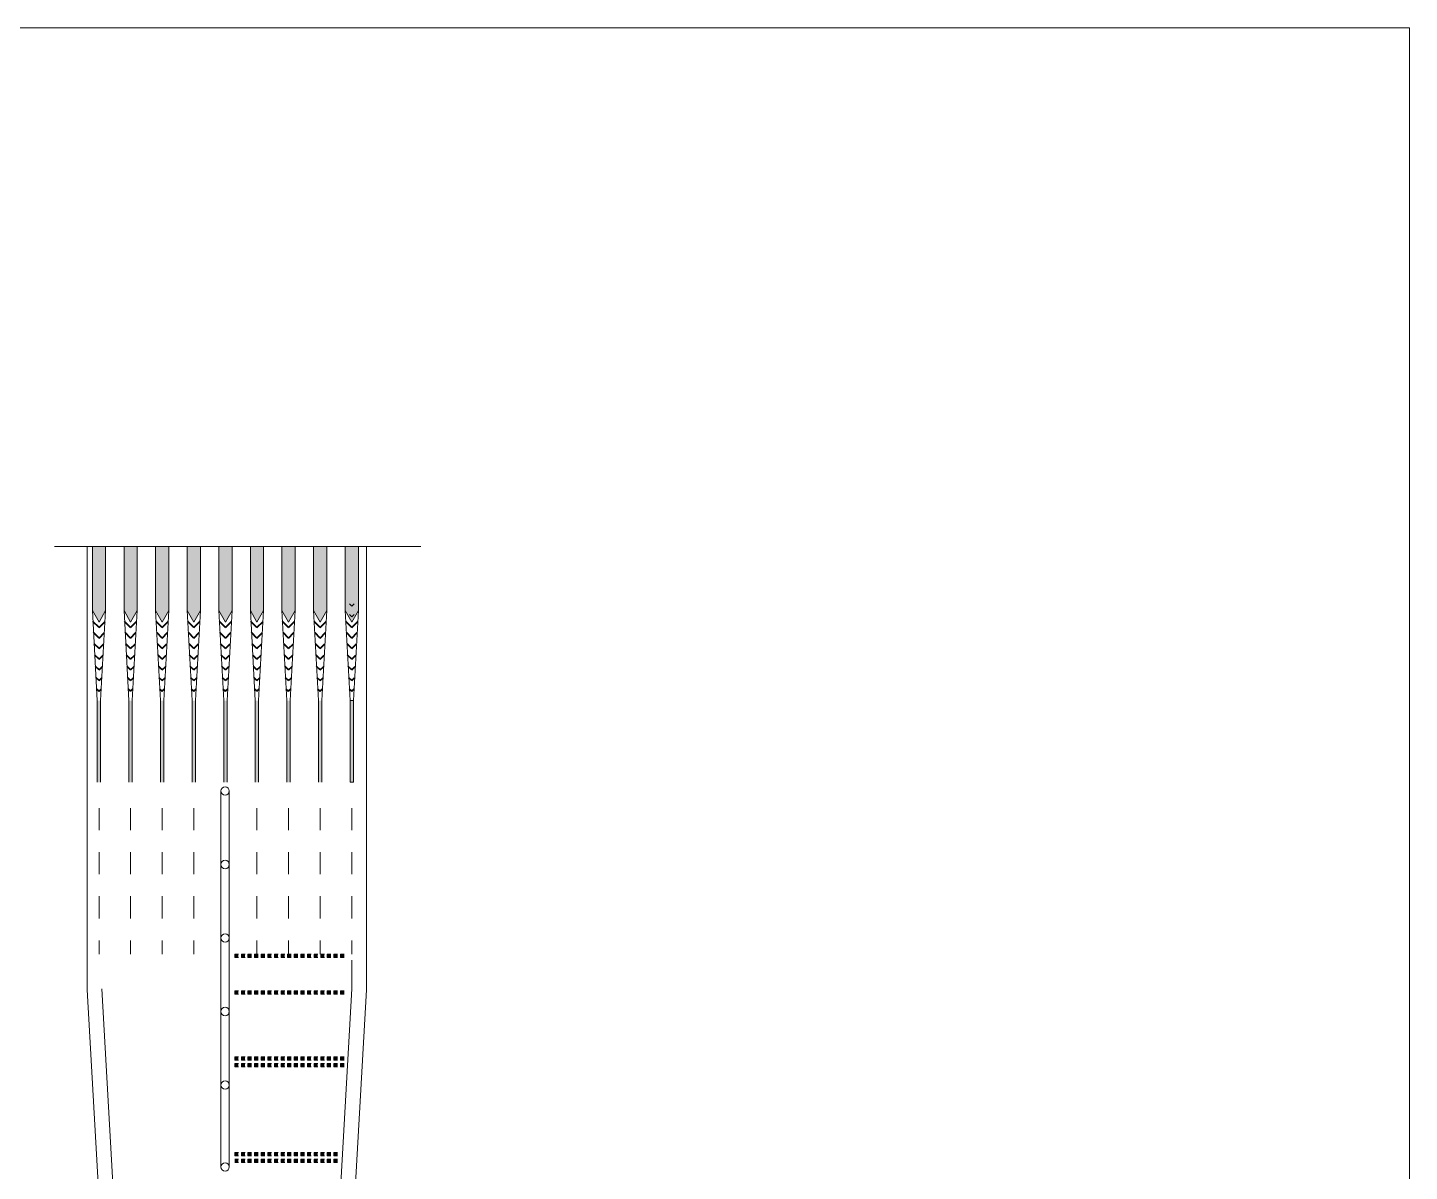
# Model space of a CAD drawing. Header units: millimetres. Extents: x 1182829 to 1183704, y -71582 to -71209.
# Drawn here: x 1183516.3 to 1183704.3, y -71404.4 to -71248.9 of the extents above; entities that cross this region are included whole.
import ezdxf

# ---------------------------------------------------------------- set-up
doc = ezdxf.new("R2010")
doc.units = ezdxf.units.MM
doc.layers.get('0').update_dxf_attribs({"lineweight": 9})

msp = doc.modelspace()

# ---------------------------------------------------------------- hatches: boundary and pattern name
h = msp.add_hatch(color=0)
h.paths.add_polyline_path([(1183526.87, -71319.43), (1183525.07, -71319.43), (1183525.07, -71328.13), (1183525.97, -71329.75), (1183526.87, -71328.13)])
h.paths.add_polyline_path([(1183531.17, -71319.43), (1183529.37, -71319.43), (1183529.37, -71328.13), (1183530.27, -71329.75), (1183531.17, -71328.13)])
h.paths.add_polyline_path([(1183535.47, -71319.43), (1183533.67, -71319.43), (1183533.67, -71328.13), (1183534.57, -71329.75), (1183535.47, -71328.13)])
h.paths.add_polyline_path([(1183539.77, -71319.43), (1183537.97, -71319.43), (1183537.97, -71328.13), (1183538.87, -71329.75), (1183539.77, -71328.13)])
h.paths.add_polyline_path([(1183544.07, -71319.43), (1183542.27, -71319.43), (1183542.27, -71328.13), (1183543.17, -71329.75), (1183544.07, -71328.13)])
h.paths.add_polyline_path([(1183548.37, -71319.43), (1183546.57, -71319.43), (1183546.57, -71328.13), (1183547.47, -71329.75), (1183548.37, -71328.13)])
h.paths.add_polyline_path([(1183552.67, -71319.43), (1183550.87, -71319.43), (1183550.87, -71328.13), (1183551.77, -71329.75), (1183552.67, -71328.13)])
h.paths.add_polyline_path([(1183556.97, -71319.43), (1183555.17, -71319.43), (1183555.17, -71328.13), (1183556.07, -71329.75), (1183556.97, -71328.13)])
h.paths.add_polyline_path([(1183561.27, -71319.43), (1183559.47, -71319.43), (1183559.47, -71328.13), (1183560.37, -71329.75), (1183561.27, -71328.13)])
for points in [[(1183525.74, -71351.51), (1183525.74, -71340.41), (1183526.19, -71340.41), (1183526.19, -71351.51)], [(1183530.04, -71351.51), (1183530.04, -71340.41), (1183530.49, -71340.41), (1183530.49, -71351.51)], [(1183534.34, -71351.51), (1183534.34, -71340.41), (1183534.79, -71340.41), (1183534.79, -71351.51)], [(1183538.64, -71351.51), (1183538.64, -71340.41), (1183539.09, -71340.41), (1183539.09, -71351.51)], [(1183542.94, -71351.51), (1183542.94, -71340.41), (1183543.39, -71340.41), (1183543.39, -71351.51)], [(1183547.24, -71351.51), (1183547.24, -71340.41), (1183547.69, -71340.41), (1183547.69, -71351.51)], [(1183551.54, -71351.51), (1183551.54, -71340.41), (1183551.99, -71340.41), (1183551.99, -71351.51)], [(1183555.84, -71351.51), (1183555.84, -71340.41), (1183556.29, -71340.41), (1183556.29, -71351.51)], [(1183560.14, -71351.51), (1183560.14, -71340.41), (1183560.59, -71340.41), (1183560.59, -71351.51)], [(1183544.94, -71374.89), (1183544.44, -71374.89), (1183544.44, -71375.34), (1183544.94, -71375.34)], [(1183545.84, -71374.89), (1183545.34, -71374.89), (1183545.34, -71375.34), (1183545.84, -71375.34)], [(1183546.74, -71374.89), (1183546.24, -71374.89), (1183546.24, -71375.34), (1183546.74, -71375.34)], [(1183547.64, -71374.89), (1183547.14, -71374.89), (1183547.14, -71375.34), (1183547.64, -71375.34)], [(1183548.54, -71374.89), (1183548.04, -71374.89), (1183548.04, -71375.34), (1183548.54, -71375.34)], [(1183549.44, -71374.89), (1183548.94, -71374.89), (1183548.94, -71375.34), (1183549.44, -71375.34)], [(1183550.34, -71374.89), (1183549.84, -71374.89), (1183549.84, -71375.34), (1183550.34, -71375.34)], [(1183551.24, -71374.89), (1183550.74, -71374.89), (1183550.74, -71375.34), (1183551.24, -71375.34)], [(1183552.14, -71374.89), (1183551.64, -71374.89), (1183551.64, -71375.34), (1183552.14, -71375.34)], [(1183553.04, -71374.89), (1183552.54, -71374.89), (1183552.54, -71375.34), (1183553.04, -71375.34)], [(1183553.94, -71374.89), (1183553.44, -71374.89), (1183553.44, -71375.34), (1183553.94, -71375.34)], [(1183554.84, -71374.89), (1183554.34, -71374.89), (1183554.34, -71375.34), (1183554.84, -71375.34)], [(1183555.74, -71374.89), (1183555.24, -71374.89), (1183555.24, -71375.34), (1183555.74, -71375.34)], [(1183556.64, -71374.89), (1183556.14, -71374.89), (1183556.14, -71375.34), (1183556.64, -71375.34)], [(1183557.54, -71374.89), (1183557.04, -71374.89), (1183557.04, -71375.34), (1183557.54, -71375.34)], [(1183558.44, -71374.89), (1183557.94, -71374.89), (1183557.94, -71375.34), (1183558.44, -71375.34)], [(1183559.34, -71374.89), (1183558.84, -71374.89), (1183558.84, -71375.34), (1183559.34, -71375.34)], [(1183544.94, -71379.89), (1183544.44, -71379.89), (1183544.44, -71380.34), (1183544.94, -71380.34)], [(1183545.84, -71379.89), (1183545.34, -71379.89), (1183545.34, -71380.34), (1183545.84, -71380.34)], [(1183546.74, -71379.89), (1183546.24, -71379.89), (1183546.24, -71380.34), (1183546.74, -71380.34)], [(1183547.64, -71379.89), (1183547.14, -71379.89), (1183547.14, -71380.34), (1183547.64, -71380.34)], [(1183548.54, -71379.89), (1183548.04, -71379.89), (1183548.04, -71380.34), (1183548.54, -71380.34)], [(1183549.44, -71379.89), (1183548.94, -71379.89), (1183548.94, -71380.34), (1183549.44, -71380.34)], [(1183550.34, -71379.89), (1183549.84, -71379.89), (1183549.84, -71380.34), (1183550.34, -71380.34)], [(1183551.24, -71379.89), (1183550.74, -71379.89), (1183550.74, -71380.34), (1183551.24, -71380.34)], [(1183552.14, -71379.89), (1183551.64, -71379.89), (1183551.64, -71380.34), (1183552.14, -71380.34)], [(1183553.04, -71379.89), (1183552.54, -71379.89), (1183552.54, -71380.34), (1183553.04, -71380.34)], [(1183553.94, -71379.89), (1183553.44, -71379.89), (1183553.44, -71380.34), (1183553.94, -71380.34)], [(1183554.84, -71379.89), (1183554.34, -71379.89), (1183554.34, -71380.34), (1183554.84, -71380.34)], [(1183555.74, -71379.89), (1183555.24, -71379.89), (1183555.24, -71380.34), (1183555.74, -71380.34)], [(1183556.64, -71379.89), (1183556.14, -71379.89), (1183556.14, -71380.34), (1183556.64, -71380.34)], [(1183557.54, -71379.89), (1183557.04, -71379.89), (1183557.04, -71380.34), (1183557.54, -71380.34)], [(1183558.44, -71379.89), (1183557.94, -71379.89), (1183557.94, -71380.34), (1183558.44, -71380.34)], [(1183559.34, -71379.89), (1183558.84, -71379.89), (1183558.84, -71380.34), (1183559.34, -71380.34)], [(1183544.94, -71388.89), (1183544.44, -71388.89), (1183544.44, -71389.34), (1183544.94, -71389.34)], [(1183544.94, -71389.79), (1183544.44, -71389.79), (1183544.44, -71390.24), (1183544.94, -71390.24)], [(1183545.84, -71388.89), (1183545.34, -71388.89), (1183545.34, -71389.34), (1183545.84, -71389.34)], [(1183545.84, -71389.79), (1183545.34, -71389.79), (1183545.34, -71390.24), (1183545.84, -71390.24)], [(1183546.74, -71388.89), (1183546.24, -71388.89), (1183546.24, -71389.34), (1183546.74, -71389.34)], [(1183546.74, -71389.79), (1183546.24, -71389.79), (1183546.24, -71390.24), (1183546.74, -71390.24)], [(1183547.64, -71388.89), (1183547.14, -71388.89), (1183547.14, -71389.34), (1183547.64, -71389.34)], [(1183547.64, -71389.79), (1183547.14, -71389.79), (1183547.14, -71390.24), (1183547.64, -71390.24)], [(1183548.54, -71388.89), (1183548.04, -71388.89), (1183548.04, -71389.34), (1183548.54, -71389.34)], [(1183548.54, -71389.79), (1183548.04, -71389.79), (1183548.04, -71390.24), (1183548.54, -71390.24)], [(1183549.44, -71388.89), (1183548.94, -71388.89), (1183548.94, -71389.34), (1183549.44, -71389.34)], [(1183549.44, -71389.79), (1183548.94, -71389.79), (1183548.94, -71390.24), (1183549.44, -71390.24)], [(1183550.34, -71388.89), (1183549.84, -71388.89), (1183549.84, -71389.34), (1183550.34, -71389.34)], [(1183550.34, -71389.79), (1183549.84, -71389.79), (1183549.84, -71390.24), (1183550.34, -71390.24)], [(1183551.24, -71388.89), (1183550.74, -71388.89), (1183550.74, -71389.34), (1183551.24, -71389.34)], [(1183551.24, -71389.79), (1183550.74, -71389.79), (1183550.74, -71390.24), (1183551.24, -71390.24)], [(1183552.14, -71388.89), (1183551.64, -71388.89), (1183551.64, -71389.34), (1183552.14, -71389.34)], [(1183552.14, -71389.79), (1183551.64, -71389.79), (1183551.64, -71390.24), (1183552.14, -71390.24)], [(1183553.04, -71388.89), (1183552.54, -71388.89), (1183552.54, -71389.34), (1183553.04, -71389.34)], [(1183553.04, -71389.79), (1183552.54, -71389.79), (1183552.54, -71390.24), (1183553.04, -71390.24)], [(1183553.94, -71388.89), (1183553.44, -71388.89), (1183553.44, -71389.34), (1183553.94, -71389.34)], [(1183553.94, -71389.79), (1183553.44, -71389.79), (1183553.44, -71390.24), (1183553.94, -71390.24)], [(1183554.84, -71388.89), (1183554.34, -71388.89), (1183554.34, -71389.34), (1183554.84, -71389.34)], [(1183554.84, -71389.79), (1183554.34, -71389.79), (1183554.34, -71390.24), (1183554.84, -71390.24)], [(1183555.74, -71388.89), (1183555.24, -71388.89), (1183555.24, -71389.34), (1183555.74, -71389.34)], [(1183555.74, -71389.79), (1183555.24, -71389.79), (1183555.24, -71390.24), (1183555.74, -71390.24)], [(1183556.64, -71388.89), (1183556.14, -71388.89), (1183556.14, -71389.34), (1183556.64, -71389.34)], [(1183556.64, -71389.79), (1183556.14, -71389.79), (1183556.14, -71390.24), (1183556.64, -71390.24)], [(1183557.54, -71388.89), (1183557.04, -71388.89), (1183557.04, -71389.34), (1183557.54, -71389.34)], [(1183557.54, -71389.79), (1183557.04, -71389.79), (1183557.04, -71390.24), (1183557.54, -71390.24)], [(1183558.44, -71388.89), (1183557.94, -71388.89), (1183557.94, -71389.34), (1183558.44, -71389.34)], [(1183558.44, -71389.79), (1183557.94, -71389.79), (1183557.94, -71390.24), (1183558.44, -71390.24)], [(1183559.34, -71388.89), (1183558.84, -71388.89), (1183558.84, -71389.34), (1183559.34, -71389.34)], [(1183559.34, -71389.79), (1183558.84, -71389.79), (1183558.84, -71390.24), (1183559.34, -71390.24)], [(1183544.94, -71401.89), (1183544.44, -71401.89), (1183544.44, -71402.34), (1183544.94, -71402.34)], [(1183544.94, -71402.79), (1183544.44, -71402.79), (1183544.44, -71403.24), (1183544.94, -71403.24)], [(1183545.84, -71401.89), (1183545.34, -71401.89), (1183545.34, -71402.34), (1183545.84, -71402.34)], [(1183545.84, -71402.79), (1183545.34, -71402.79), (1183545.34, -71403.24), (1183545.84, -71403.24)], [(1183546.74, -71401.89), (1183546.24, -71401.89), (1183546.24, -71402.34), (1183546.74, -71402.34)], [(1183546.74, -71402.79), (1183546.24, -71402.79), (1183546.24, -71403.24), (1183546.74, -71403.24)], [(1183547.64, -71401.89), (1183547.14, -71401.89), (1183547.14, -71402.34), (1183547.64, -71402.34)], [(1183547.64, -71402.79), (1183547.14, -71402.79), (1183547.14, -71403.24), (1183547.64, -71403.24)], [(1183548.54, -71401.89), (1183548.04, -71401.89), (1183548.04, -71402.34), (1183548.54, -71402.34)], [(1183548.54, -71402.79), (1183548.04, -71402.79), (1183548.04, -71403.24), (1183548.54, -71403.24)], [(1183549.44, -71401.89), (1183548.94, -71401.89), (1183548.94, -71402.34), (1183549.44, -71402.34)], [(1183549.44, -71402.79), (1183548.94, -71402.79), (1183548.94, -71403.24), (1183549.44, -71403.24)], [(1183550.34, -71401.89), (1183549.84, -71401.89), (1183549.84, -71402.34), (1183550.34, -71402.34)], [(1183550.34, -71402.79), (1183549.84, -71402.79), (1183549.84, -71403.24), (1183550.34, -71403.24)], [(1183551.24, -71401.89), (1183550.74, -71401.89), (1183550.74, -71402.34), (1183551.24, -71402.34)], [(1183551.24, -71402.79), (1183550.74, -71402.79), (1183550.74, -71403.24), (1183551.24, -71403.24)], [(1183552.14, -71401.89), (1183551.64, -71401.89), (1183551.64, -71402.34), (1183552.14, -71402.34)], [(1183552.14, -71402.79), (1183551.64, -71402.79), (1183551.64, -71403.24), (1183552.14, -71403.24)], [(1183553.04, -71401.89), (1183552.54, -71401.89), (1183552.54, -71402.34), (1183553.04, -71402.34)], [(1183553.04, -71402.79), (1183552.54, -71402.79), (1183552.54, -71403.24), (1183553.04, -71403.24)], [(1183553.94, -71401.89), (1183553.44, -71401.89), (1183553.44, -71402.34), (1183553.94, -71402.34)], [(1183553.94, -71402.79), (1183553.44, -71402.79), (1183553.44, -71403.24), (1183553.94, -71403.24)], [(1183554.84, -71401.89), (1183554.34, -71401.89), (1183554.34, -71402.34), (1183554.84, -71402.34)], [(1183554.84, -71402.79), (1183554.34, -71402.79), (1183554.34, -71403.24), (1183554.84, -71403.24)], [(1183555.74, -71401.89), (1183555.24, -71401.89), (1183555.24, -71402.34), (1183555.74, -71402.34)], [(1183555.74, -71402.79), (1183555.24, -71402.79), (1183555.24, -71403.24), (1183555.74, -71403.24)], [(1183556.64, -71401.89), (1183556.14, -71401.89), (1183556.14, -71402.34), (1183556.64, -71402.34)], [(1183556.64, -71402.79), (1183556.14, -71402.79), (1183556.14, -71403.24), (1183556.64, -71403.24)], [(1183557.54, -71401.89), (1183557.04, -71401.89), (1183557.04, -71402.34), (1183557.54, -71402.34)], [(1183557.54, -71402.79), (1183557.04, -71402.79), (1183557.04, -71403.24), (1183557.54, -71403.24)], [(1183558.44, -71401.89), (1183557.94, -71401.89), (1183557.94, -71402.34), (1183558.44, -71402.34)], [(1183558.44, -71402.79), (1183557.94, -71402.79), (1183557.94, -71403.24), (1183558.44, -71403.24)]]:
    msp.add_hatch(color=0).paths.add_polyline_path(points)

# ---------------------------------------------------------------- linework, layer by layer
at = {"color": 0}
for p, q in [((1183519.92, -71319.43), (1183569.75, -71319.43)), ((1183524.37, -71379.75), (1183524.37, -71319.43)), ((1183525.07, -71328.13), (1183525.07, -71319.43)), ((1183526.87, -71328.13), (1183526.87, -71319.43)), ((1183529.37, -71328.13), (1183529.37, -71319.43)), ((1183531.17, -71328.13), (1183531.17, -71319.43)), ((1183533.67, -71328.13), (1183533.67, -71319.43)), ((1183535.47, -71328.13), (1183535.47, -71319.43)), ((1183537.97, -71328.13), (1183537.97, -71319.43)), ((1183539.77, -71328.13), (1183539.77, -71319.43)), ((1183542.27, -71328.13), (1183542.27, -71319.43)), ((1183544.07, -71328.13), (1183544.07, -71319.43)), ((1183546.57, -71328.13), (1183546.57, -71319.43)), ((1183548.37, -71328.13), (1183548.37, -71319.43)), ((1183550.87, -71328.13), (1183550.87, -71319.43)), ((1183552.67, -71328.13), (1183552.67, -71319.43)), ((1183555.17, -71328.13), (1183555.17, -71319.43)), ((1183556.97, -71328.13), (1183556.97, -71319.43)), ((1183559.47, -71328.13), (1183559.47, -71319.43)), ((1183561.27, -71328.13), (1183561.27, -71319.43)), ((1183562.37, -71379.75), (1183562.37, -71319.43)), ((1183560.37, -71327.54), (1183560.06, -71327.23)), ((1183560.37, -71327.54), (1183560.68, -71327.23)), ((1183525.97, -71329.75), (1183525.07, -71328.13)), ((1183525.97, -71329.75), (1183526.87, -71328.13)), ((1183530.27, -71329.75), (1183529.37, -71328.13)), ((1183530.27, -71329.75), (1183531.17, -71328.13)), ((1183534.57, -71329.75), (1183533.67, -71328.13)), ((1183534.57, -71329.75), (1183535.47, -71328.13)), ((1183538.87, -71329.75), (1183537.97, -71328.13)), ((1183538.87, -71329.75), (1183539.77, -71328.13)), ((1183543.17, -71329.75), (1183542.27, -71328.13)), ((1183543.17, -71329.75), (1183544.07, -71328.13)), ((1183547.47, -71329.75), (1183546.57, -71328.13)), ((1183547.47, -71329.75), (1183548.37, -71328.13)), ((1183551.77, -71329.75), (1183550.87, -71328.13)), ((1183551.77, -71329.75), (1183552.67, -71328.13)), ((1183556.07, -71329.75), (1183555.17, -71328.13)), ((1183556.07, -71329.75), (1183556.97, -71328.13)), ((1183560.37, -71329.75), (1183559.47, -71328.13)), ((1183560.37, -71328.99), (1183560.06, -71328.68)), ((1183560.37, -71329.75), (1183561.27, -71328.13)), ((1183560.37, -71328.99), (1183560.68, -71328.68)), ((1183525.74, -71351.51), (1183525.74, -71340.41)), ((1183526.19, -71351.51), (1183526.19, -71340.41)), ((1183530.04, -71351.51), (1183530.04, -71340.41)), ((1183530.49, -71351.51), (1183530.49, -71340.41)), ((1183534.34, -71351.51), (1183534.34, -71340.41)), ((1183534.79, -71351.51), (1183534.79, -71340.41)), ((1183538.64, -71351.51), (1183538.64, -71340.41)), ((1183539.09, -71351.51), (1183539.09, -71340.41)), ((1183542.94, -71351.51), (1183542.94, -71340.41)), ((1183543.39, -71351.51), (1183543.39, -71340.41)), ((1183547.24, -71351.51), (1183547.24, -71340.41)), ((1183547.69, -71351.51), (1183547.69, -71340.41)), ((1183551.54, -71351.51), (1183551.54, -71340.41)), ((1183551.99, -71351.51), (1183551.99, -71340.41)), ((1183555.84, -71351.51), (1183555.84, -71340.41)), ((1183556.29, -71351.51), (1183556.29, -71340.41)), ((1183560.14, -71351.51), (1183560.14, -71340.41)), ((1183560.14, -71340.41), (1183560.59, -71340.41)), ((1183560.59, -71351.51), (1183560.59, -71340.41)), ((1183560.14, -71351.51), (1183560.59, -71351.51)), ((1183542.56, -71352.7), (1183542.56, -71403.85)), ((1183543.7, -71352.7), (1183543.7, -71403.85)), ((1183525.97, -71355.03), (1183525.97, -71358.03)), ((1183530.27, -71355.03), (1183530.27, -71358.03)), ((1183534.57, -71355.03), (1183534.57, -71358.03)), ((1183538.87, -71355.03), (1183538.87, -71358.03)), ((1183547.47, -71355.03), (1183547.47, -71358.03)), ((1183551.77, -71355.03), (1183551.77, -71358.03)), ((1183556.07, -71355.03), (1183556.07, -71358.03)), ((1183560.37, -71355.03), (1183560.37, -71358.03)), ((1183525.97, -71361.03), (1183525.97, -71364.03)), ((1183530.27, -71361.03), (1183530.27, -71364.03)), ((1183534.57, -71361.03), (1183534.57, -71364.03)), ((1183538.87, -71361.03), (1183538.87, -71364.03)), ((1183547.47, -71361.03), (1183547.47, -71364.03)), ((1183551.77, -71361.03), (1183551.77, -71364.03)), ((1183556.07, -71361.03), (1183556.07, -71364.03)), ((1183560.37, -71361.03), (1183560.37, -71364.03)), ((1183525.97, -71367.03), (1183525.97, -71370.03)), ((1183530.27, -71367.03), (1183530.27, -71370.03)), ((1183534.57, -71367.03), (1183534.57, -71370.03)), ((1183538.87, -71367.03), (1183538.87, -71370.03)), ((1183547.47, -71367.03), (1183547.47, -71370.03)), ((1183551.77, -71367.03), (1183551.77, -71370.03)), ((1183556.07, -71367.03), (1183556.07, -71370.03)), ((1183560.37, -71367.03), (1183560.37, -71370.03)), ((1183525.97, -71373.03), (1183525.97, -71374.89)), ((1183530.27, -71373.03), (1183530.27, -71374.89)), ((1183534.57, -71373.03), (1183534.57, -71374.89)), ((1183538.87, -71373.03), (1183538.87, -71374.89)), ((1183547.47, -71373.03), (1183547.47, -71374.89)), ((1183551.77, -71373.03), (1183551.77, -71374.89)), ((1183556.07, -71373.03), (1183556.07, -71374.89)), ((1183560.37, -71373.03), (1183560.37, -71374.89)), ((1183544.44, -71374.89), (1183544.44, -71375.34)), ((1183544.44, -71374.89), (1183544.94, -71374.89)), ((1183544.44, -71375.34), (1183544.94, -71375.34)), ((1183545.34, -71374.89), (1183545.34, -71375.34)), ((1183545.34, -71374.89), (1183545.84, -71374.89)), ((1183545.34, -71375.34), (1183545.84, -71375.34)), ((1183546.24, -71374.89), (1183546.24, -71375.34)), ((1183546.24, -71374.89), (1183546.74, -71374.89)), ((1183546.24, -71375.34), (1183546.74, -71375.34)), ((1183547.14, -71374.89), (1183547.14, -71375.34)), ((1183547.14, -71374.89), (1183547.64, -71374.89)), ((1183547.14, -71375.34), (1183547.64, -71375.34)), ((1183548.04, -71374.89), (1183548.04, -71375.34)), ((1183548.04, -71374.89), (1183548.54, -71374.89)), ((1183548.04, -71375.34), (1183548.54, -71375.34)), ((1183548.94, -71374.89), (1183549.44, -71374.89)), ((1183548.94, -71374.89), (1183548.94, -71375.34)), ((1183548.94, -71375.34), (1183549.44, -71375.34)), ((1183549.84, -71374.89), (1183550.34, -71374.89)), ((1183549.84, -71374.89), (1183549.84, -71375.34)), ((1183549.84, -71375.34), (1183550.34, -71375.34)), ((1183550.74, -71374.89), (1183551.24, -71374.89)), ((1183550.74, -71374.89), (1183550.74, -71375.34)), ((1183550.74, -71375.34), (1183551.24, -71375.34)), ((1183551.64, -71374.89), (1183552.14, -71374.89)), ((1183551.64, -71374.89), (1183551.64, -71375.34)), ((1183551.64, -71375.34), (1183552.14, -71375.34)), ((1183552.54, -71374.89), (1183553.04, -71374.89)), ((1183552.54, -71374.89), (1183552.54, -71375.34)), ((1183552.54, -71375.34), (1183553.04, -71375.34)), ((1183553.44, -71374.89), (1183553.94, -71374.89)), ((1183553.44, -71374.89), (1183553.44, -71375.34)), ((1183553.44, -71375.34), (1183553.94, -71375.34)), ((1183554.34, -71374.89), (1183554.84, -71374.89)), ((1183554.34, -71374.89), (1183554.34, -71375.34)), ((1183554.34, -71375.34), (1183554.84, -71375.34)), ((1183555.24, -71374.89), (1183555.74, -71374.89)), ((1183555.24, -71374.89), (1183555.24, -71375.34)), ((1183555.24, -71375.34), (1183555.74, -71375.34)), ((1183556.14, -71374.89), (1183556.64, -71374.89)), ((1183556.14, -71374.89), (1183556.14, -71375.34)), ((1183556.14, -71375.34), (1183556.64, -71375.34)), ((1183557.04, -71374.89), (1183557.54, -71374.89)), ((1183557.04, -71374.89), (1183557.04, -71375.34)), ((1183557.04, -71375.34), (1183557.54, -71375.34)), ((1183557.94, -71374.89), (1183558.44, -71374.89)), ((1183557.94, -71374.89), (1183557.94, -71375.34)), ((1183557.94, -71375.34), (1183558.44, -71375.34)), ((1183558.84, -71374.89), (1183559.34, -71374.89)), ((1183558.84, -71374.89), (1183558.84, -71375.34)), ((1183558.84, -71375.34), (1183559.34, -71375.34)), ((1183560.37, -71379.63), (1183560.37, -71375.72)), ((1183524.37, -71379.75), (1183532.37, -71521.75)), ((1183526.36, -71379.63), (1183534.36, -71521.63)), ((1183544.44, -71379.89), (1183544.94, -71379.89)), ((1183544.44, -71379.89), (1183544.44, -71380.34)), ((1183544.44, -71380.34), (1183544.94, -71380.34)), ((1183545.34, -71379.89), (1183545.84, -71379.89)), ((1183545.34, -71379.89), (1183545.34, -71380.34)), ((1183545.34, -71380.34), (1183545.84, -71380.34)), ((1183546.24, -71379.89), (1183546.74, -71379.89)), ((1183546.24, -71379.89), (1183546.24, -71380.34)), ((1183546.24, -71380.34), (1183546.74, -71380.34)), ((1183547.14, -71379.89), (1183547.64, -71379.89)), ((1183547.14, -71379.89), (1183547.14, -71380.34)), ((1183547.14, -71380.34), (1183547.64, -71380.34)), ((1183548.04, -71379.89), (1183548.54, -71379.89)), ((1183548.04, -71379.89), (1183548.04, -71380.34)), ((1183548.04, -71380.34), (1183548.54, -71380.34)), ((1183548.94, -71379.89), (1183548.94, -71380.34)), ((1183548.94, -71379.89), (1183549.44, -71379.89)), ((1183548.94, -71380.34), (1183549.44, -71380.34)), ((1183549.84, -71379.89), (1183549.84, -71380.34)), ((1183549.84, -71379.89), (1183550.34, -71379.89)), ((1183549.84, -71380.34), (1183550.34, -71380.34)), ((1183550.74, -71379.89), (1183550.74, -71380.34)), ((1183550.74, -71379.89), (1183551.24, -71379.89)), ((1183550.74, -71380.34), (1183551.24, -71380.34)), ((1183551.64, -71379.89), (1183551.64, -71380.34)), ((1183551.64, -71379.89), (1183552.14, -71379.89)), ((1183551.64, -71380.34), (1183552.14, -71380.34)), ((1183560.37, -71379.63), (1183552.37, -71521.63)), ((1183552.54, -71379.89), (1183552.54, -71380.34)), ((1183552.54, -71379.89), (1183553.04, -71379.89)), ((1183552.54, -71380.34), (1183553.04, -71380.34)), ((1183553.44, -71379.89), (1183553.44, -71380.34)), ((1183553.44, -71379.89), (1183553.94, -71379.89)), ((1183553.44, -71380.34), (1183553.94, -71380.34)), ((1183554.34, -71379.89), (1183554.34, -71380.34)), ((1183554.34, -71379.89), (1183554.84, -71379.89)), ((1183554.34, -71380.34), (1183554.84, -71380.34)), ((1183562.37, -71379.75), (1183554.37, -71521.75)), ((1183555.24, -71379.89), (1183555.24, -71380.34)), ((1183555.24, -71379.89), (1183555.74, -71379.89)), ((1183555.24, -71380.34), (1183555.74, -71380.34)), ((1183556.14, -71379.89), (1183556.14, -71380.34)), ((1183556.14, -71379.89), (1183556.64, -71379.89)), ((1183556.14, -71380.34), (1183556.64, -71380.34)), ((1183557.04, -71379.89), (1183557.04, -71380.34)), ((1183557.04, -71379.89), (1183557.54, -71379.89)), ((1183557.04, -71380.34), (1183557.54, -71380.34)), ((1183557.94, -71379.89), (1183557.94, -71380.34)), ((1183557.94, -71379.89), (1183558.44, -71379.89)), ((1183557.94, -71380.34), (1183558.44, -71380.34)), ((1183558.84, -71379.89), (1183558.84, -71380.34)), ((1183558.84, -71379.89), (1183559.34, -71379.89)), ((1183558.84, -71380.34), (1183559.34, -71380.34)), ((1183544.44, -71388.89), (1183544.44, -71389.34)), ((1183544.44, -71388.89), (1183544.94, -71388.89)), ((1183544.44, -71389.34), (1183544.94, -71389.34)), ((1183544.44, -71389.79), (1183544.94, -71389.79)), ((1183544.44, -71389.79), (1183544.44, -71390.24)), ((1183545.34, -71388.89), (1183545.34, -71389.34)), ((1183545.34, -71388.89), (1183545.84, -71388.89)), ((1183545.34, -71389.34), (1183545.84, -71389.34)), ((1183545.34, -71389.79), (1183545.84, -71389.79)), ((1183545.34, -71389.79), (1183545.34, -71390.24)), ((1183546.24, -71388.89), (1183546.24, -71389.34)), ((1183546.24, -71388.89), (1183546.74, -71388.89)), ((1183546.24, -71389.34), (1183546.74, -71389.34)), ((1183546.24, -71389.79), (1183546.74, -71389.79)), ((1183546.24, -71389.79), (1183546.24, -71390.24)), ((1183547.14, -71388.89), (1183547.14, -71389.34)), ((1183547.14, -71388.89), (1183547.64, -71388.89)), ((1183547.14, -71389.34), (1183547.64, -71389.34)), ((1183547.14, -71389.79), (1183547.64, -71389.79)), ((1183547.14, -71389.79), (1183547.14, -71390.24)), ((1183548.04, -71388.89), (1183548.04, -71389.34)), ((1183548.04, -71388.89), (1183548.54, -71388.89)), ((1183548.04, -71389.34), (1183548.54, -71389.34)), ((1183548.04, -71389.79), (1183548.54, -71389.79)), ((1183548.04, -71389.79), (1183548.04, -71390.24)), ((1183548.94, -71388.89), (1183549.44, -71388.89)), ((1183548.94, -71388.89), (1183548.94, -71389.34)), ((1183548.94, -71389.34), (1183549.44, -71389.34)), ((1183548.94, -71389.79), (1183548.94, -71390.24)), ((1183548.94, -71389.79), (1183549.44, -71389.79)), ((1183549.84, -71388.89), (1183550.34, -71388.89)), ((1183549.84, -71388.89), (1183549.84, -71389.34)), ((1183549.84, -71389.34), (1183550.34, -71389.34)), ((1183549.84, -71389.79), (1183549.84, -71390.24)), ((1183549.84, -71389.79), (1183550.34, -71389.79)), ((1183550.74, -71388.89), (1183551.24, -71388.89)), ((1183550.74, -71388.89), (1183550.74, -71389.34)), ((1183550.74, -71389.34), (1183551.24, -71389.34)), ((1183550.74, -71389.79), (1183550.74, -71390.24)), ((1183550.74, -71389.79), (1183551.24, -71389.79)), ((1183551.64, -71388.89), (1183552.14, -71388.89)), ((1183551.64, -71388.89), (1183551.64, -71389.34)), ((1183551.64, -71389.34), (1183552.14, -71389.34)), ((1183551.64, -71389.79), (1183551.64, -71390.24)), ((1183551.64, -71389.79), (1183552.14, -71389.79)), ((1183552.54, -71388.89), (1183553.04, -71388.89)), ((1183552.54, -71388.89), (1183552.54, -71389.34)), ((1183552.54, -71389.34), (1183553.04, -71389.34)), ((1183552.54, -71389.79), (1183552.54, -71390.24)), ((1183552.54, -71389.79), (1183553.04, -71389.79)), ((1183553.44, -71388.89), (1183553.94, -71388.89)), ((1183553.44, -71388.89), (1183553.44, -71389.34)), ((1183553.44, -71389.34), (1183553.94, -71389.34)), ((1183553.44, -71389.79), (1183553.44, -71390.24)), ((1183553.44, -71389.79), (1183553.94, -71389.79)), ((1183554.34, -71388.89), (1183554.84, -71388.89)), ((1183554.34, -71388.89), (1183554.34, -71389.34)), ((1183554.34, -71389.34), (1183554.84, -71389.34)), ((1183554.34, -71389.79), (1183554.34, -71390.24)), ((1183554.34, -71389.79), (1183554.84, -71389.79)), ((1183555.24, -71388.89), (1183555.74, -71388.89)), ((1183555.24, -71388.89), (1183555.24, -71389.34)), ((1183555.24, -71389.34), (1183555.74, -71389.34)), ((1183555.24, -71389.79), (1183555.24, -71390.24)), ((1183555.24, -71389.79), (1183555.74, -71389.79)), ((1183556.14, -71388.89), (1183556.64, -71388.89)), ((1183556.14, -71388.89), (1183556.14, -71389.34)), ((1183556.14, -71389.34), (1183556.64, -71389.34)), ((1183556.14, -71389.79), (1183556.14, -71390.24)), ((1183556.14, -71389.79), (1183556.64, -71389.79)), ((1183557.04, -71388.89), (1183557.54, -71388.89)), ((1183557.04, -71388.89), (1183557.04, -71389.34)), ((1183557.04, -71389.34), (1183557.54, -71389.34)), ((1183557.04, -71389.79), (1183557.04, -71390.24)), ((1183557.04, -71389.79), (1183557.54, -71389.79)), ((1183557.94, -71388.89), (1183558.44, -71388.89)), ((1183557.94, -71388.89), (1183557.94, -71389.34)), ((1183557.94, -71389.34), (1183558.44, -71389.34)), ((1183557.94, -71389.79), (1183557.94, -71390.24)), ((1183557.94, -71389.79), (1183558.44, -71389.79)), ((1183558.84, -71388.89), (1183559.34, -71388.89)), ((1183558.84, -71388.89), (1183558.84, -71389.34)), ((1183558.84, -71389.34), (1183559.34, -71389.34)), ((1183558.84, -71389.79), (1183558.84, -71390.24)), ((1183558.84, -71389.79), (1183559.34, -71389.79)), ((1183544.44, -71390.24), (1183544.94, -71390.24)), ((1183545.34, -71390.24), (1183545.84, -71390.24)), ((1183546.24, -71390.24), (1183546.74, -71390.24)), ((1183547.14, -71390.24), (1183547.64, -71390.24)), ((1183548.04, -71390.24), (1183548.54, -71390.24)), ((1183548.94, -71390.24), (1183549.44, -71390.24)), ((1183549.84, -71390.24), (1183550.34, -71390.24)), ((1183550.74, -71390.24), (1183551.24, -71390.24)), ((1183551.64, -71390.24), (1183552.14, -71390.24)), ((1183552.54, -71390.24), (1183553.04, -71390.24)), ((1183553.44, -71390.24), (1183553.94, -71390.24)), ((1183554.34, -71390.24), (1183554.84, -71390.24)), ((1183555.24, -71390.24), (1183555.74, -71390.24)), ((1183556.14, -71390.24), (1183556.64, -71390.24)), ((1183557.04, -71390.24), (1183557.54, -71390.24)), ((1183557.94, -71390.24), (1183558.44, -71390.24)), ((1183558.84, -71390.24), (1183559.34, -71390.24)), ((1183544.44, -71401.89), (1183544.44, -71402.34)), ((1183544.44, -71401.89), (1183544.94, -71401.89)), ((1183544.44, -71402.34), (1183544.94, -71402.34)), ((1183544.44, -71402.79), (1183544.94, -71402.79)), ((1183545.34, -71401.89), (1183545.34, -71402.34)), ((1183545.34, -71401.89), (1183545.84, -71401.89)), ((1183545.34, -71402.34), (1183545.84, -71402.34)), ((1183545.34, -71402.79), (1183545.84, -71402.79)), ((1183545.34, -71402.79), (1183545.34, -71403.24)), ((1183546.24, -71401.89), (1183546.24, -71402.34)), ((1183546.24, -71401.89), (1183546.74, -71401.89)), ((1183546.24, -71402.34), (1183546.74, -71402.34)), ((1183546.24, -71402.79), (1183546.74, -71402.79)), ((1183546.24, -71402.79), (1183546.24, -71403.24)), ((1183547.14, -71401.89), (1183547.14, -71402.34)), ((1183547.14, -71401.89), (1183547.64, -71401.89)), ((1183547.14, -71402.34), (1183547.64, -71402.34)), ((1183547.14, -71402.79), (1183547.64, -71402.79)), ((1183547.14, -71402.79), (1183547.14, -71403.24)), ((1183548.04, -71401.89), (1183548.04, -71402.34)), ((1183548.04, -71401.89), (1183548.54, -71401.89)), ((1183548.04, -71402.34), (1183548.54, -71402.34)), ((1183548.04, -71402.79), (1183548.54, -71402.79)), ((1183548.04, -71402.79), (1183548.04, -71403.24)), ((1183548.94, -71401.89), (1183549.44, -71401.89)), ((1183548.94, -71401.89), (1183548.94, -71402.34)), ((1183548.94, -71402.34), (1183549.44, -71402.34)), ((1183548.94, -71402.79), (1183548.94, -71403.24)), ((1183548.94, -71402.79), (1183549.44, -71402.79)), ((1183549.84, -71401.89), (1183550.34, -71401.89)), ((1183549.84, -71401.89), (1183549.84, -71402.34)), ((1183549.84, -71402.34), (1183550.34, -71402.34)), ((1183549.84, -71402.79), (1183549.84, -71403.24)), ((1183549.84, -71402.79), (1183550.34, -71402.79)), ((1183550.74, -71401.89), (1183551.24, -71401.89)), ((1183550.74, -71401.89), (1183550.74, -71402.34)), ((1183550.74, -71402.34), (1183551.24, -71402.34)), ((1183550.74, -71402.79), (1183550.74, -71403.24)), ((1183550.74, -71402.79), (1183551.24, -71402.79)), ((1183551.64, -71401.89), (1183552.14, -71401.89)), ((1183551.64, -71401.89), (1183551.64, -71402.34)), ((1183551.64, -71402.34), (1183552.14, -71402.34)), ((1183551.64, -71402.79), (1183551.64, -71403.24)), ((1183551.64, -71402.79), (1183552.14, -71402.79)), ((1183552.54, -71401.89), (1183553.04, -71401.89)), ((1183552.54, -71401.89), (1183552.54, -71402.34)), ((1183552.54, -71402.34), (1183553.04, -71402.34)), ((1183552.54, -71402.79), (1183552.54, -71403.24)), ((1183552.54, -71402.79), (1183553.04, -71402.79)), ((1183553.44, -71401.89), (1183553.94, -71401.89)), ((1183553.44, -71401.89), (1183553.44, -71402.34)), ((1183553.44, -71402.34), (1183553.94, -71402.34)), ((1183553.44, -71402.79), (1183553.44, -71403.24)), ((1183553.44, -71402.79), (1183553.94, -71402.79)), ((1183554.34, -71401.89), (1183554.84, -71401.89)), ((1183554.34, -71401.89), (1183554.34, -71402.34)), ((1183554.34, -71402.34), (1183554.84, -71402.34)), ((1183554.34, -71402.79), (1183554.34, -71403.24)), ((1183554.34, -71402.79), (1183554.84, -71402.79)), ((1183555.24, -71401.89), (1183555.74, -71401.89)), ((1183555.24, -71401.89), (1183555.24, -71402.34)), ((1183555.24, -71402.34), (1183555.74, -71402.34)), ((1183555.24, -71402.79), (1183555.24, -71403.24)), ((1183555.24, -71402.79), (1183555.74, -71402.79)), ((1183556.14, -71401.89), (1183556.64, -71401.89)), ((1183556.14, -71401.89), (1183556.14, -71402.34)), ((1183556.14, -71402.34), (1183556.64, -71402.34)), ((1183556.14, -71402.79), (1183556.14, -71403.24)), ((1183556.14, -71402.79), (1183556.64, -71402.79)), ((1183557.04, -71401.89), (1183557.54, -71401.89)), ((1183557.04, -71401.89), (1183557.04, -71402.34)), ((1183557.04, -71402.34), (1183557.54, -71402.34)), ((1183557.04, -71402.79), (1183557.04, -71403.24)), ((1183557.04, -71402.79), (1183557.54, -71402.79)), ((1183557.94, -71401.89), (1183558.44, -71401.89)), ((1183557.94, -71401.89), (1183557.94, -71402.34)), ((1183557.94, -71402.34), (1183558.44, -71402.34)), ((1183557.94, -71402.79), (1183557.94, -71403.24)), ((1183557.94, -71402.79), (1183558.44, -71402.79)), ((1183544.44, -71403.24), (1183544.94, -71403.24)), ((1183545.34, -71403.24), (1183545.84, -71403.24)), ((1183546.24, -71403.24), (1183546.74, -71403.24)), ((1183547.14, -71403.24), (1183547.64, -71403.24)), ((1183548.04, -71403.24), (1183548.54, -71403.24)), ((1183548.94, -71403.24), (1183549.44, -71403.24)), ((1183549.84, -71403.24), (1183550.34, -71403.24)), ((1183550.74, -71403.24), (1183551.24, -71403.24)), ((1183551.64, -71403.24), (1183552.14, -71403.24)), ((1183552.54, -71403.24), (1183553.04, -71403.24)), ((1183553.44, -71403.24), (1183553.94, -71403.24)), ((1183554.34, -71403.24), (1183554.84, -71403.24)), ((1183555.24, -71403.24), (1183555.74, -71403.24)), ((1183556.14, -71403.24), (1183556.64, -71403.24)), ((1183557.04, -71403.24), (1183557.54, -71403.24)), ((1183557.94, -71403.24), (1183558.44, -71403.24))]:
    msp.add_line(p, q, dxfattribs=at)
at = {"color": 0, "lineweight": 20}
for p, q in [((1183525.07, -71328.13), (1183525.74, -71340.41)), ((1183526.19, -71340.41), (1183526.87, -71328.13)), ((1183529.37, -71328.13), (1183530.04, -71340.41)), ((1183530.49, -71340.41), (1183531.17, -71328.13)), ((1183533.67, -71328.13), (1183534.34, -71340.41)), ((1183534.79, -71340.41), (1183535.47, -71328.13)), ((1183537.97, -71328.13), (1183538.64, -71340.41)), ((1183539.09, -71340.41), (1183539.77, -71328.13)), ((1183542.27, -71328.13), (1183542.94, -71340.41)), ((1183543.39, -71340.41), (1183544.07, -71328.13)), ((1183546.57, -71328.13), (1183547.24, -71340.41)), ((1183547.69, -71340.41), (1183548.37, -71328.13)), ((1183550.87, -71328.13), (1183551.54, -71340.41)), ((1183551.99, -71340.41), (1183552.67, -71328.13)), ((1183555.17, -71328.13), (1183555.84, -71340.41)), ((1183556.29, -71340.41), (1183556.97, -71328.13)), ((1183559.47, -71328.13), (1183560.14, -71340.41)), ((1183560.59, -71340.41), (1183561.27, -71328.13))]:
    msp.add_line(p, q, dxfattribs=at)
at = {"color": 0, "lineweight": 40}
for p, q in [((1183525.97, -71330.44), (1183525.15, -71329.63)), ((1183525.97, -71330.44), (1183526.79, -71329.63)), ((1183530.27, -71330.44), (1183529.45, -71329.63)), ((1183530.27, -71330.44), (1183531.09, -71329.63)), ((1183534.57, -71330.44), (1183533.75, -71329.63)), ((1183534.57, -71330.44), (1183535.39, -71329.63)), ((1183538.87, -71330.44), (1183538.05, -71329.63)), ((1183538.87, -71330.44), (1183539.69, -71329.63)), ((1183543.17, -71330.44), (1183542.35, -71329.63)), ((1183543.17, -71330.44), (1183543.99, -71329.63)), ((1183547.47, -71330.44), (1183546.65, -71329.63)), ((1183547.47, -71330.44), (1183548.29, -71329.63)), ((1183551.77, -71330.44), (1183550.95, -71329.63)), ((1183551.77, -71330.44), (1183552.59, -71329.63)), ((1183556.07, -71330.44), (1183555.25, -71329.63)), ((1183556.07, -71330.44), (1183556.89, -71329.63)), ((1183560.37, -71330.44), (1183559.55, -71329.63)), ((1183560.37, -71330.44), (1183561.19, -71329.63)), ((1183525.97, -71331.89), (1183525.23, -71331.16)), ((1183525.97, -71331.89), (1183526.7, -71331.16)), ((1183530.27, -71331.89), (1183529.53, -71331.16)), ((1183530.27, -71331.89), (1183531, -71331.16)), ((1183534.57, -71331.89), (1183533.83, -71331.16)), ((1183534.57, -71331.89), (1183535.3, -71331.16)), ((1183538.87, -71331.89), (1183538.13, -71331.16)), ((1183538.87, -71331.89), (1183539.6, -71331.16)), ((1183543.17, -71331.89), (1183542.43, -71331.16)), ((1183543.17, -71331.89), (1183543.9, -71331.16)), ((1183547.47, -71331.89), (1183546.73, -71331.16)), ((1183547.47, -71331.89), (1183548.2, -71331.16)), ((1183551.77, -71331.89), (1183551.03, -71331.16)), ((1183551.77, -71331.89), (1183552.5, -71331.16)), ((1183556.07, -71331.89), (1183555.33, -71331.16)), ((1183556.07, -71331.89), (1183556.8, -71331.16)), ((1183560.37, -71331.89), (1183559.63, -71331.16)), ((1183560.37, -71331.89), (1183561.1, -71331.16)), ((1183525.97, -71333.34), (1183525.32, -71332.69)), ((1183525.97, -71333.34), (1183526.62, -71332.69)), ((1183530.27, -71333.34), (1183529.62, -71332.69)), ((1183530.27, -71333.34), (1183530.92, -71332.69)), ((1183534.57, -71333.34), (1183533.92, -71332.69)), ((1183534.57, -71333.34), (1183535.22, -71332.69)), ((1183538.87, -71333.34), (1183538.22, -71332.69)), ((1183538.87, -71333.34), (1183539.52, -71332.69)), ((1183543.17, -71333.34), (1183542.52, -71332.69)), ((1183543.17, -71333.34), (1183543.82, -71332.69)), ((1183547.47, -71333.34), (1183546.82, -71332.69)), ((1183547.47, -71333.34), (1183548.12, -71332.69)), ((1183551.77, -71333.34), (1183551.12, -71332.69)), ((1183551.77, -71333.34), (1183552.42, -71332.69)), ((1183556.07, -71333.34), (1183555.42, -71332.69)), ((1183556.07, -71333.34), (1183556.72, -71332.69)), ((1183560.37, -71333.34), (1183559.72, -71332.69)), ((1183560.37, -71333.34), (1183561.02, -71332.69)), ((1183525.97, -71334.79), (1183525.4, -71334.23)), ((1183525.97, -71334.79), (1183526.53, -71334.23)), ((1183530.27, -71334.79), (1183529.7, -71334.23)), ((1183530.27, -71334.79), (1183530.83, -71334.23)), ((1183534.57, -71334.79), (1183534, -71334.23)), ((1183534.57, -71334.79), (1183535.13, -71334.23)), ((1183538.87, -71334.79), (1183538.3, -71334.23)), ((1183538.87, -71334.79), (1183539.43, -71334.23)), ((1183543.17, -71334.79), (1183542.6, -71334.23)), ((1183543.17, -71334.79), (1183543.73, -71334.23)), ((1183547.47, -71334.79), (1183546.9, -71334.23)), ((1183547.47, -71334.79), (1183548.03, -71334.23)), ((1183551.77, -71334.79), (1183551.2, -71334.23)), ((1183551.77, -71334.79), (1183552.33, -71334.23)), ((1183556.07, -71334.79), (1183555.5, -71334.23)), ((1183556.07, -71334.79), (1183556.63, -71334.23)), ((1183560.37, -71334.79), (1183559.8, -71334.23)), ((1183560.37, -71334.79), (1183560.93, -71334.23)), ((1183525.97, -71336.24), (1183525.49, -71335.76)), ((1183525.97, -71336.24), (1183526.45, -71335.76)), ((1183530.27, -71336.24), (1183529.79, -71335.76)), ((1183530.27, -71336.24), (1183530.75, -71335.76)), ((1183534.57, -71336.24), (1183534.09, -71335.76)), ((1183534.57, -71336.24), (1183535.05, -71335.76)), ((1183538.87, -71336.24), (1183538.39, -71335.76)), ((1183538.87, -71336.24), (1183539.35, -71335.76)), ((1183543.17, -71336.24), (1183542.69, -71335.76)), ((1183543.17, -71336.24), (1183543.65, -71335.76)), ((1183547.47, -71336.24), (1183546.99, -71335.76)), ((1183547.47, -71336.24), (1183547.95, -71335.76)), ((1183551.77, -71336.24), (1183551.29, -71335.76)), ((1183551.77, -71336.24), (1183552.25, -71335.76)), ((1183556.07, -71336.24), (1183555.59, -71335.76)), ((1183556.07, -71336.24), (1183556.55, -71335.76)), ((1183560.37, -71336.24), (1183559.89, -71335.76)), ((1183560.37, -71336.24), (1183560.85, -71335.76)), ((1183525.97, -71337.69), (1183525.57, -71337.3)), ((1183525.97, -71339.14), (1183525.66, -71338.83)), ((1183525.97, -71337.69), (1183526.36, -71337.3)), ((1183525.97, -71339.14), (1183526.28, -71338.83)), ((1183530.27, -71337.69), (1183529.87, -71337.3)), ((1183530.27, -71339.14), (1183529.96, -71338.83)), ((1183530.27, -71337.69), (1183530.66, -71337.3)), ((1183530.27, -71339.14), (1183530.58, -71338.83)), ((1183534.57, -71337.69), (1183534.17, -71337.3)), ((1183534.57, -71339.14), (1183534.26, -71338.83)), ((1183534.57, -71337.69), (1183534.96, -71337.3)), ((1183534.57, -71339.14), (1183534.88, -71338.83)), ((1183538.87, -71337.69), (1183538.47, -71337.3)), ((1183538.87, -71339.14), (1183538.56, -71338.83)), ((1183538.87, -71337.69), (1183539.26, -71337.3)), ((1183538.87, -71339.14), (1183539.18, -71338.83)), ((1183543.17, -71337.69), (1183542.77, -71337.3)), ((1183543.17, -71339.14), (1183542.86, -71338.83)), ((1183543.17, -71337.69), (1183543.56, -71337.3)), ((1183543.17, -71339.14), (1183543.48, -71338.83)), ((1183547.47, -71337.69), (1183547.07, -71337.3)), ((1183547.47, -71339.14), (1183547.16, -71338.83)), ((1183547.47, -71337.69), (1183547.86, -71337.3)), ((1183547.47, -71339.14), (1183547.78, -71338.83)), ((1183551.77, -71337.69), (1183551.37, -71337.3)), ((1183551.77, -71339.14), (1183551.46, -71338.83)), ((1183551.77, -71337.69), (1183552.16, -71337.3)), ((1183551.77, -71339.14), (1183552.08, -71338.83)), ((1183556.07, -71337.69), (1183555.67, -71337.3)), ((1183556.07, -71339.14), (1183555.76, -71338.83)), ((1183556.07, -71337.69), (1183556.46, -71337.3)), ((1183556.07, -71339.14), (1183556.38, -71338.83)), ((1183560.37, -71337.69), (1183559.97, -71337.3)), ((1183560.37, -71339.14), (1183560.06, -71338.83)), ((1183560.37, -71337.69), (1183560.76, -71337.3)), ((1183560.37, -71339.14), (1183560.68, -71338.83))]:
    msp.add_line(p, q, dxfattribs=at)
msp.add_lwpolyline([(1182896.07, -71248.86), (1183704.3, -71248.86), (1183704.3, -71582.36), (1182896.07, -71582.36)], close=True)
at = {"color": 0}
for centre in [(1183543.13, -71352.7), (1183543.13, -71362.7), (1183543.13, -71372.7), (1183543.13, -71382.7), (1183543.13, -71392.7), (1183543.13, -71403.85)]:
    msp.add_circle(centre, 0.57, dxfattribs=at)

doc.saveas('drawing.dxf')
